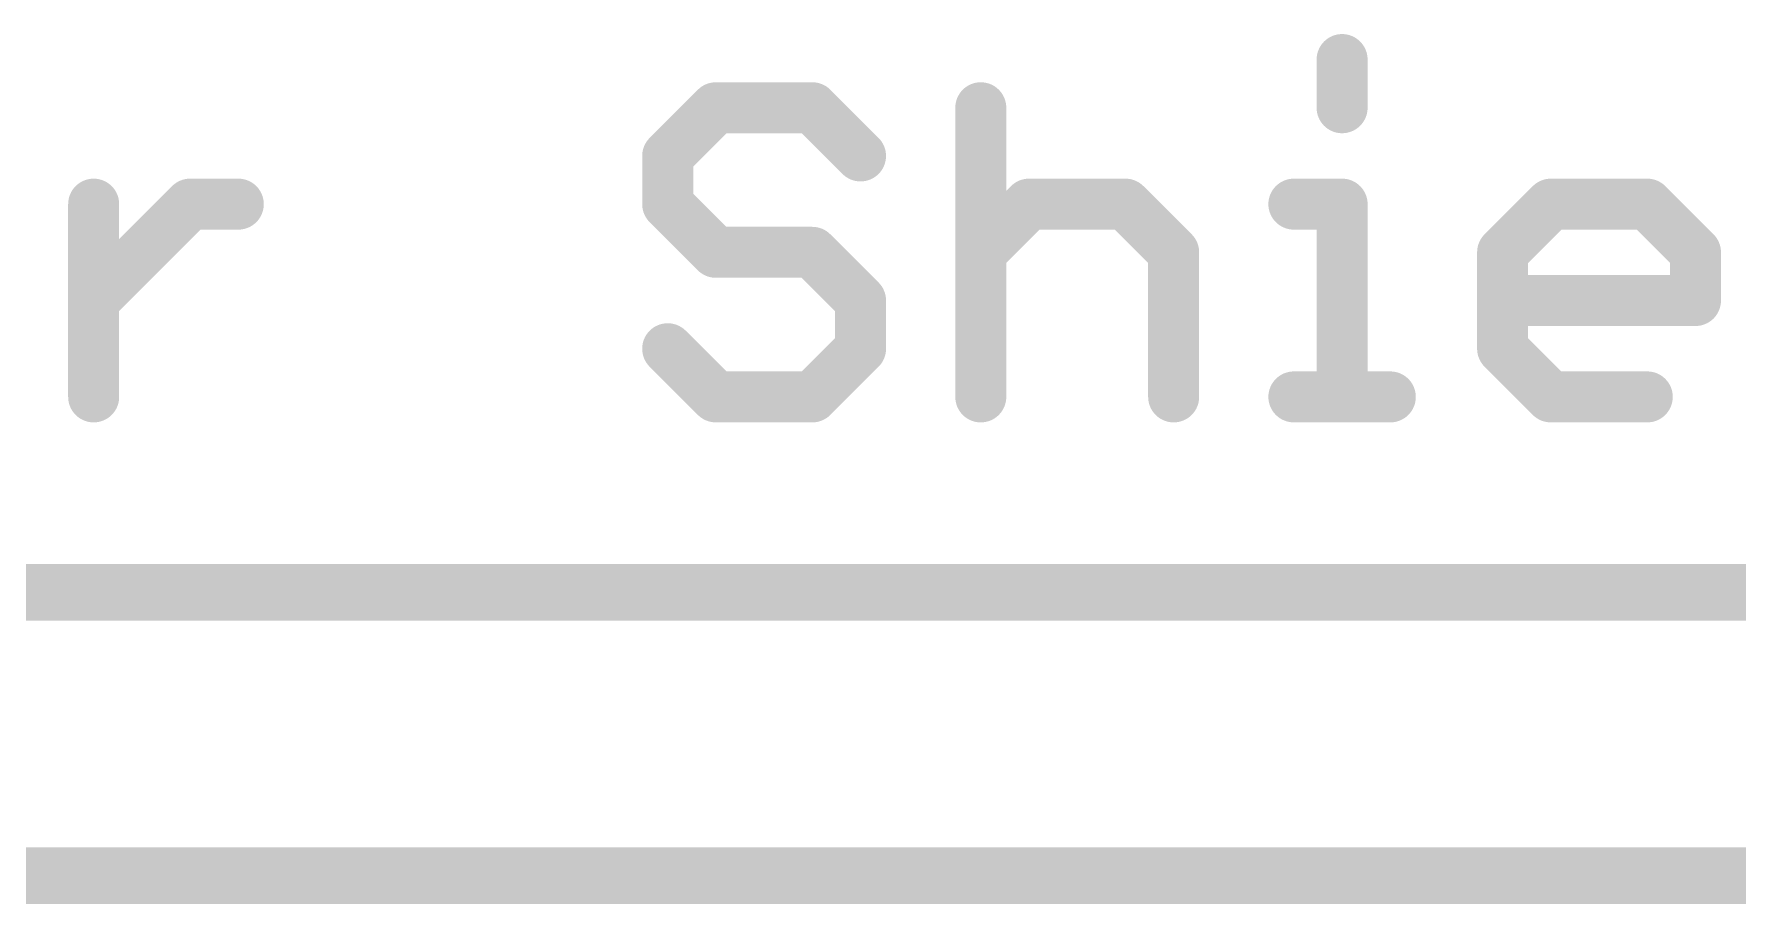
# Model space of a CAD drawing. Extents: x -29 to 78, y -28 to 63.
# Drawn here: x 25.83 to 33.47, y 7.49 to 11.39 of the extents above; entities that cross this region are included whole.
import ezdxf

# ---------------------------------------------------------------- set-up
doc = ezdxf.new("R2010")
doc.units = 0
doc.layers.add('1', color=12, linetype='CONTINUOUS')
doc.layers.add('21', color=41, linetype='CONTINUOUS')

msp = doc.modelspace()

# ---------------------------------------------------------------- linework, layer by layer
at = {"layer": '1', "const_width": 0.254}
for points in [[(40.64, 8.89), (14.255, 8.89)], [(13.97, 7.62), (41.91, 7.62)]]:
    msp.add_lwpolyline(points, dxfattribs=at)
at = {"layer": '21', "const_width": 0.2286}
for points in [[(31.6955, 11.2789), (31.6955, 11.0628)], [(28.889, 11.0628), (28.6729, 10.8467)], [(29.3211, 11.0628), (28.889, 11.0628)], [(29.5372, 10.8467), (29.3211, 11.0628)], [(30.0762, 11.0628), (30.0762, 9.7663)], [(28.6729, 10.8467), (28.6729, 10.6306)], [(26.1002, 9.7663), (26.1002, 10.6306)], [(26.1002, 10.1985), (26.5324, 10.6306)], [(26.5324, 10.6306), (26.7485, 10.6306)], [(28.6729, 10.6306), (28.889, 10.4146)], [(30.0762, 10.4146), (30.2922, 10.6306)], [(30.2922, 10.6306), (30.7244, 10.6306)], [(30.7244, 10.6306), (30.9405, 10.4146)], [(31.4794, 10.6306), (31.6955, 10.6306)], [(31.6955, 10.6306), (31.6955, 9.7663)], [(32.415, 10.4146), (32.631, 10.6306)], [(32.631, 10.6306), (33.0632, 10.6306)], [(33.0632, 10.6306), (33.2793, 10.4146)], [(28.889, 10.4146), (29.3211, 10.4146)], [(29.3211, 10.4146), (29.5372, 10.1985)], [(30.9405, 10.4146), (30.9405, 9.7663)], [(32.415, 9.9824), (32.415, 10.4146)], [(33.2793, 10.4146), (33.2793, 10.1985)], [(29.5372, 10.1985), (29.5372, 9.9824)], [(33.2793, 10.1985), (32.415, 10.1985)], [(28.889, 9.7663), (28.6729, 9.9824)], [(29.5372, 9.9824), (29.3211, 9.7663)], [(32.631, 9.7663), (32.415, 9.9824)], [(29.3211, 9.7663), (28.889, 9.7663)], [(31.4794, 9.7663), (31.9116, 9.7663)], [(33.0632, 9.7663), (32.631, 9.7663)]]:
    msp.add_lwpolyline(points, dxfattribs=at)
at = {"layer": '21', "const_width": 0.1143}
for points in [[(31.7527, 11.2789, 1), (31.6384, 11.2789)], [(28.889, 11.12, 1), (28.889, 11.0057)], [(28.9294, 11.0224, 1), (28.8486, 11.1032)], [(29.3615, 11.1032, 1), (29.2807, 11.0224)], [(29.3211, 11.0057, 1), (29.3211, 11.12)], [(30.1333, 11.0628, 1), (30.019, 11.0628)], [(31.6384, 11.0628, 1), (31.7527, 11.0628)], [(28.73, 10.8467, 1), (28.6157, 10.8467)], [(28.6325, 10.8871, 1), (28.7133, 10.8063)], [(29.4968, 10.8063, 1), (29.5776, 10.8871)], [(26.1574, 10.6306, 1), (26.0431, 10.6306)], [(26.5324, 10.6878, 1), (26.5324, 10.5735)], [(26.5728, 10.5902, 1), (26.492, 10.671)], [(26.7485, 10.5735, 1), (26.7485, 10.6878)], [(28.7133, 10.671, 1), (28.6325, 10.5902)], [(30.2922, 10.6878, 1), (30.2922, 10.5735)], [(30.3327, 10.5902, 1), (30.2518, 10.671)], [(30.7648, 10.671, 1), (30.684, 10.5902)], [(30.7244, 10.5735, 1), (30.7244, 10.6878)], [(31.4794, 10.6878, 1), (31.4794, 10.5735)], [(31.7527, 10.6306, 1), (31.6384, 10.6306)], [(31.6955, 10.5735, 1), (31.6955, 10.6878)], [(32.631, 10.6878, 1), (32.631, 10.5735)], [(32.6715, 10.5902, 1), (32.5906, 10.671)], [(33.1036, 10.671, 1), (33.0228, 10.5902)], [(33.0632, 10.5735, 1), (33.0632, 10.6878)], [(28.6157, 10.6306, 1), (28.73, 10.6306)], [(28.889, 10.4717, 1), (28.889, 10.3574)], [(28.8486, 10.3741, 1), (28.9294, 10.455)], [(29.3615, 10.455, 1), (29.2807, 10.3741)], [(29.3211, 10.3574, 1), (29.3211, 10.4717)], [(30.0358, 10.455, 1), (30.1166, 10.3741)], [(30.9977, 10.4146, 1), (30.8834, 10.4146)], [(30.9001, 10.3741, 1), (30.9809, 10.455)], [(32.4721, 10.4146, 1), (32.3578, 10.4146)], [(32.3745, 10.455, 1), (32.4554, 10.3741)], [(33.3364, 10.4146, 1), (33.2221, 10.4146)], [(33.2389, 10.3741, 1), (33.3197, 10.455)], [(29.5944, 10.1985, 1), (29.4801, 10.1985)], [(32.415, 10.2556, 1), (32.415, 10.1413)], [(33.2793, 10.1413, 1), (33.2793, 10.2556)], [(26.0598, 10.2389, 1), (26.1406, 10.1581)], [(29.4968, 10.1581, 1), (29.5776, 10.2389)], [(33.2221, 10.1985, 1), (33.3364, 10.1985)], [(28.7133, 10.0228, 1), (28.6325, 9.942)], [(29.5776, 9.942, 1), (29.4968, 10.0228)], [(32.4554, 10.0228, 1), (32.3745, 9.942)], [(29.4801, 9.9824, 1), (29.5944, 9.9824)], [(32.3578, 9.9824, 1), (32.4721, 9.9824)], [(28.889, 9.8235, 1), (28.889, 9.7092)], [(28.8486, 9.7259, 1), (28.9294, 9.8067)], [(29.2807, 9.8067, 1), (29.3615, 9.7259)], [(29.3211, 9.7092, 1), (29.3211, 9.8235)], [(31.4794, 9.8235, 1), (31.4794, 9.7092)], [(31.9116, 9.7092, 1), (31.9116, 9.8235)], [(32.631, 9.8235, 1), (32.631, 9.7092)], [(32.5906, 9.7259, 1), (32.6715, 9.8067)], [(33.0632, 9.7092, 1), (33.0632, 9.8235)], [(26.0431, 9.7663, 1), (26.1574, 9.7663)], [(30.019, 9.7663, 1), (30.1333, 9.7663)], [(30.8834, 9.7663, 1), (30.9977, 9.7663)], [(31.6384, 9.7663, 1), (31.7527, 9.7663)]]:
    msp.add_lwpolyline(points, format="xyb", dxfattribs=at)

doc.saveas('drawing.dxf')
